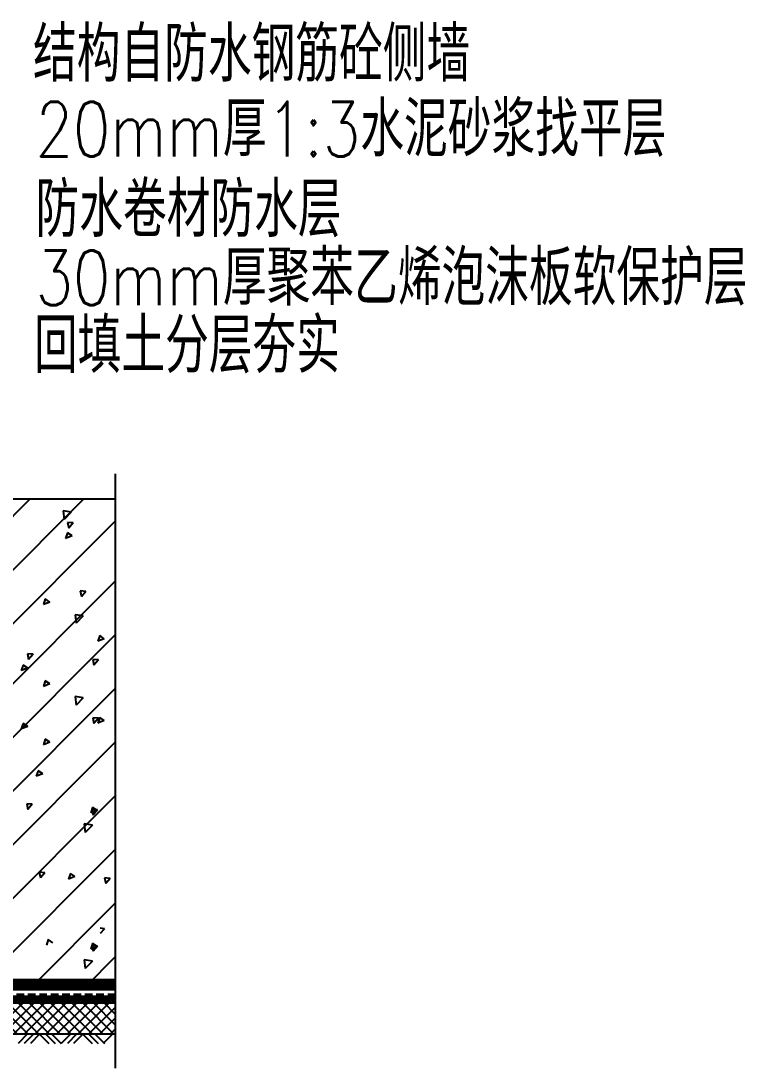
# Model space of a CAD drawing. Extents: x -542930 to 249594, y -301235 to 84515.
# Drawn here: x 194995 to 206920, y -227955 to -210718 of the extents above; entities that cross this region are included whole.
import ezdxf

# ---------------------------------------------------------------- set-up
doc = ezdxf.new("R2010")
doc.units = 0
doc.header["$LTSCALE"] = 1000
doc.header["$MEASUREMENT"] = 0
doc.linetypes.add('HIDDEN', pattern=[0.375, 0.25, -0.125])
for name, color, linetype in [('A-CH-TEXT', 2, 'CONTINUOUS'), ('DRAW', 7, 'CONTINUOUS'), ('HATCH', 2, 'CONTINUOUS'), ('MEM', 4, 'CONTINUOUS'), ('PUB_DIM', 3, 'CONTINUOUS'), ('WALL', 255, 'CONTINUOUS')]:
    doc.layers.add(name, color=color, linetype=linetype)
doc.styles.add('HZXY', font='romans.shx', dxfattribs={"width": 0.8, "bigfont": 'hztxt.shx'})

msp = doc.modelspace()

# ---------------------------------------------------------------- hatches: boundary and pattern name
at = {"layer": 'PUB_DIM'}
h = msp.add_hatch(dxfattribs=at)
h.set_pattern_fill('ANSI37', color=256, scale=1000, style=0)
h.set_pattern_definition([(45, (-808568.98, -426327.95), (-88.388348, 88.388348), []), (135, (-808568.98, -426327.95), (-88.388348, -88.388348), [])])
h.paths.add_polyline_path([(179843.006, -226882.702), (176820.792, -226882.702), (176820.792, -227397.702), (184700.152, -227397.702), (184790.764, -226997.702), (184328.898, -226997.702), (184328.898, -226932.702, 0.414213562), (184278.898, -226882.702)])
h.paths.add_polyline_path([(185370.792, -226882.702, 0.414213562), (185320.792, -226932.702), (185320.792, -226997.702), (185137.506, -226997.702), (185233.97, -227397.702), (185320.792, -227397.702), (189901.501, -227397.702), (192820.792, -227397.702), (192820.792, -226882.702)])
h.paths.add_polyline_path([(196548.174, -227397.702), (196548.174, -226882.702), (193673.407, -226882.702), (193673.407, -227397.702)])
h.paths.add_polyline_path([(192820.792, -226882.702), (192820.792, -227397.702), (193673.407, -227397.702), (193673.407, -226882.702)])
h.paths.add_polyline_path([(185137.506, -226997.702), (184842.41, -226997.702, -0.055228438), (184806.557, -226997.702), (184790.764, -226997.702), (184700.152, -227397.702), (185233.97, -227397.702)])

# ---------------------------------------------------------------- linework, layer by layer
at = {"layer": 'DRAW'}
for p, q in [((185320.792, -226597.702), (196548.174, -226597.702)), ((185370.792, -226882.702), (196548.174, -226882.702)), ((196548.174, -227397.702), (172637.325, -227397.702))]:
    msp.add_line(p, q, dxfattribs=at)
at = {"layer": 'DRAW', "linetype": 'HIDDEN', "ltscale": 0.5}
msp.add_line((196548.174, -226744.023), (185788.794, -226744.023), dxfattribs=at)
at = {"layer": 'HATCH', "ltscale": 10}
for p, q in [((195147.063, -218584.071, 0), (187148.432, -226582.702, 0)), ((196030.947, -218584.071, 0), (188032.316, -226582.702, 0)), ((195688.514, -218782.051), (195705.086, -218924.505)), ((195821.947, -218802.769), (195688.542, -218782.079)), ((195821.947, -218802.769), (195705.115, -218924.534)), ((196548.174, -218950.727, 0), (188916.199, -226582.702, 0)), ((195764.017, -218972.846), (195781.361, -219066.87)), ((195853.703, -218980.719), (195764.045, -218972.875)), ((195853.703, -218980.719), (195781.389, -219066.899)), ((195761.3, -219145.174), (195730.885, -219235.817)), ((195835.941, -219195.53), (195730.914, -219235.846)), ((195835.941, -219195.53), (195761.328, -219145.202)), ((196548.174, -219937.873, 0), (189889.711, -226596.336, 0)), ((195972.143, -220101.134), (195989.487, -220195.158)), ((196061.83, -220109.007), (195972.172, -220101.163)), ((195396.326, -220232.898), (195365.911, -220323.542)), ((195470.968, -220283.255), (195396.355, -220232.927)), ((196061.83, -220109.007), (195989.516, -220195.187)), ((195470.968, -220283.255), (195365.941, -220323.571)), ((195887.381, -220491.507), (195903.954, -220633.962)), ((196020.816, -220512.225), (195887.411, -220491.536)), ((196020.816, -220512.225), (195903.983, -220633.99)), ((196548.174, -220821.756, 0), (190773.595, -226596.336, 0)), ((196291.686, -220836.828), (196261.271, -220927.471)), ((196366.329, -220887.183), (196261.301, -220927.5)), ((196366.329, -220887.183), (196291.716, -220836.856)), ((195104.379, -221135.294), (195121.723, -221229.318)), ((195194.066, -221143.167), (195104.409, -221135.323)), ((195194.067, -221143.167), (195121.753, -221229.347)), ((196180.269, -221229.423), (196197.613, -221323.447)), ((196269.957, -221237.295), (196180.299, -221229.451)), ((196269.957, -221237.295), (196197.643, -221323.475)), ((195031.352, -221320.623), (195000.937, -221411.267)), ((195105.995, -221370.98), (195000.968, -221411.296)), ((195105.995, -221370.98), (195031.382, -221320.652)), ((195396.326, -221581.012), (195365.911, -221671.655)), ((195470.968, -221631.368), (195365.941, -221671.684)), ((195470.968, -221631.368), (195396.355, -221581.041)), ((196548.174, -221705.64, 0), (191657.478, -226596.336, 0)), ((195887.381, -221839.62), (195903.954, -221982.075)), ((196020.816, -221860.339), (195887.411, -221839.649)), ((196020.816, -221860.339), (195903.983, -221982.103)), ((195031.352, -222280.518), (195000.937, -222371.161)), ((195105.995, -222330.874), (195000.968, -222371.191)), ((195105.995, -222330.874), (195031.382, -222280.547)), ((196180.269, -222189.317), (196197.613, -222283.341)), ((196269.957, -222197.19), (196180.299, -222189.346)), ((196269.957, -222197.19), (196197.643, -222283.37)), ((196291.686, -222184.941), (196261.271, -222275.584)), ((196366.329, -222235.296), (196261.301, -222275.613)), ((196366.329, -222235.296), (196291.716, -222184.969)), ((196548.174, -222589.523, 0), (192541.362, -226596.336, 0)), ((195396.326, -222540.906), (195365.911, -222631.55)), ((195470.968, -222591.262), (195365.941, -222631.579)), ((195470.968, -222591.262), (195396.355, -222540.935)), ((195278.58, -223060.872, 0), (195248.165, -223151.515, 0)), ((195353.221, -223111.223, 0), (195248.193, -223151.54, 0)), ((195353.221, -223111.223, 0), (195278.608, -223060.896, 0)), ((196548.174, -223473.407, 0), (193411.611, -226609.97, 0)), ((195089.026, -223602.718, 0), (195106.37, -223696.742, 0)), ((195178.712, -223610.587, 0), (195089.055, -223602.743, 0)), ((195178.712, -223610.587, 0), (195106.399, -223696.767, 0)), ((196173.94, -223664.801, 0), (196143.525, -223755.444, 0)), ((196248.582, -223715.152, 0), (196143.554, -223755.468, 0)), ((196164.916, -223696.847, 0), (196182.26, -223790.871, 0)), ((196254.602, -223704.715, 0), (196164.945, -223696.871, 0)), ((196248.582, -223715.152, 0), (196173.968, -223664.824, 0)), ((196254.602, -223704.715, 0), (196182.289, -223790.895, 0)), ((196037.517, -223934.396, 0), (196054.09, -224076.851, 0)), ((196170.952, -223955.11, 0), (196037.547, -223934.42, 0)), ((196170.952, -223955.11, 0), (196054.119, -224076.875, 0)), ((196548.174, -224357.29, 0), (194295.494, -226609.97, 0)), ((195297.152, -224731.007, 0), (195314.496, -224825.031, 0)), ((195386.839, -224738.875, 0), (195297.182, -224731.031, 0)), ((195386.839, -224738.875, 0), (195314.526, -224825.055, 0)), ((195808.966, -224752.525, 0), (195778.551, -224843.169, 0)), ((195883.609, -224802.877, 0), (195808.995, -224752.549, 0)), ((195883.609, -224802.877, 0), (195778.581, -224843.193, 0)), ((196373.042, -224825.136, 0), (196390.386, -224919.16, 0)), ((196462.729, -224833.003, 0), (196373.072, -224825.159, 0)), ((196462.729, -224833.003, 0), (196390.416, -224919.183, 0)), ((196548.174, -225241.174, 0), (195179.378, -226609.97, 0)), ((196369.82, -225664.567, 0), (196298.357, -225653.483, 0)), ((196369.82, -225664.567, 0), (196298.357, -225739.047, 0)), ((195443.992, -225840.25, 0), (195413.577, -225930.894, 0)), ((195518.636, -225890.602, 0), (195444.022, -225840.274, 0)), ((196173.94, -225905.82, 0), (196143.525, -225996.464, 0)), ((196248.582, -225956.171, 0), (196143.554, -225996.488, 0)), ((196164.916, -225937.867, 0), (196182.26, -226031.891, 0)), ((196254.602, -225945.735, 0), (196164.945, -225937.891, 0)), ((196248.582, -225956.171, 0), (196173.968, -225905.844, 0)), ((196254.602, -225945.735, 0), (196182.289, -226031.915, 0)), ((196548.174, -226125.057, 0), (196063.261, -226609.97, 0)), ((196037.517, -226175.415, 0), (196054.09, -226317.87, 0)), ((196170.952, -226196.13, 0), (196037.547, -226175.44, 0)), ((196170.952, -226196.13, 0), (196054.119, -226317.895, 0))]:
    msp.add_line(p, q, dxfattribs=at)
at = {"layer": 'HATCH'}
for p, q in [((195097.869, -227398.48, 0), (194946.767, -227551.37, 0)), ((195199.795, -227398.48, 0), (195048.694, -227551.37, 0)), ((195301.722, -227398.48, 0), (195150.62, -227551.37, 0)), ((195301.722, -227398.48, 0), (195454.612, -227549.581, 0)), ((195403.649, -227398.48, 0), (195556.539, -227549.581, 0)), ((195505.575, -227398.48, 0), (195658.465, -227549.581, 0)), ((195809.657, -227398.48, 0), (195658.555, -227551.37, 0)), ((195911.584, -227398.48, 0), (195760.482, -227551.37, 0)), ((196013.51, -227398.48, 0), (195862.409, -227551.37, 0)), ((196013.51, -227398.48, 0), (196166.4, -227549.581, 0)), ((196115.437, -227398.48, 0), (196268.327, -227549.581, 0)), ((196217.364, -227398.48, 0), (196370.254, -227549.581, 0)), ((196502.062, -227398.48, 0), (196350.961, -227551.37, 0))]:
    msp.add_line(p, q, dxfattribs=at)
at = {"layer": 'MEM'}
for p, q in [((196548.174, -226822.702, 0), (184961.638, -226822.702, 0)), ((184982.726, -226797.702), (196548.174, -226797.702)), ((185777.012, -226772.702, 0), (196548.174, -226772.702, 0)), ((196548.174, -226847.702, 0), (184961.766, -226847.702, 0)), ((184983.058, -226872.702, 0), (196548.174, -226872.702, 0))]:
    msp.add_line(p, q, dxfattribs=at)
at = {"layer": 'PUB_DIM'}
for p, q in [((196548.174, -218172.931), (196548.174, -227954.549)), ((172637.325, -218584.071), (196548.174, -218584.071))]:
    msp.add_line(p, q, dxfattribs=at)
at = {"layer": 'WALL', "color": 54, "const_width": 200, "elevation": 0}
msp.add_lwpolyline([(196548.174, -226582.702), (185320.792, -226582.702)], dxfattribs=at)

# ---------------------------------------------------------------- texts
at = {"layer": 'A-CH-TEXT', "color": 7, "style": 'HZXY', "width": 0.8}
for s, p in [('结构自防水钢筋砼侧墙', (195193.521, -211716.334, 0)), ('20mm厚1:3水泥砂浆找平层', (195234.849, -212948.683, 0)), ('防水卷材防水层', (195234.849, -214272.548, 0)), ('30mm厚聚苯乙烯泡沫板软保护层', (195234.849, -215396.818, 0)), ('回填土分层夯实', (195208.47, -216513.018, 0))]:
    msp.add_text(s, height=900, dxfattribs=at).set_placement(p)

doc.saveas('drawing.dxf')
